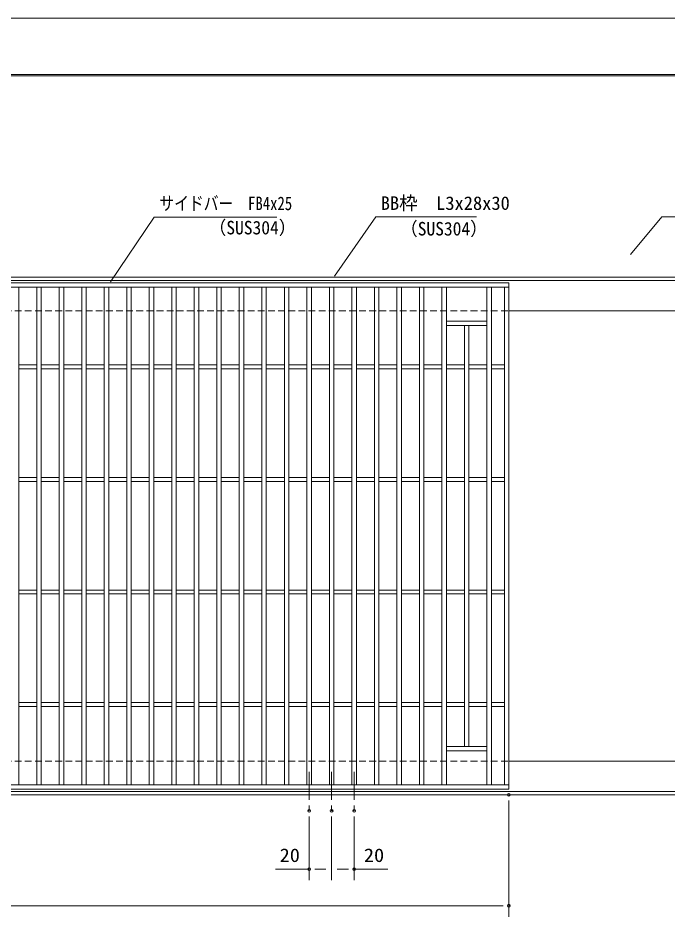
# Model space of a CAD drawing. Units: millimetres, scale not verified. Extents: x -1050 to 1050, y -742 to 742.
# Drawn here: x -231 to 346, y -71 to 742 of the extents above; entities that cross this region are included whole.
import ezdxf
from ezdxf.enums import TextEntityAlignment as Align

# ---------------------------------------------------------------- set-up
doc = ezdxf.new("R2010")
doc.units = ezdxf.units.MM
doc.header["$LTSCALE"] = 5
doc.header["$PDMODE"] = 32
doc.header["$PDSIZE"] = 2.5
doc.linetypes.add('CHAIN1', pattern=[8, 5, -1, 1, -1])
doc.linetypes.add('DASHED1', pattern=[1.8, 1.2, -0.6])
for name, color, linetype, lineweight in [('0-0_7-図\u3000枠', 4, 'Continuous', 9), ('0-1_寸法注釈', 2, 'Continuous', 9), ('0-3_DEFPOINTS', 134, 'Continuous', 9), ('0-4_枠', 7, 'Continuous', 9), ('0-5_蓋', 5, 'Continuous', 9), ('0-6_中心線', 6, 'CHAIN1', 9), ('0-B_溝開口', 4, 'DASHED1', 9)]:
    doc.layers.add(name, color=color, linetype=linetype, lineweight=lineweight)
doc.styles.add('ＭＳ ゴシック', font='')
doc.styles.get('ＭＳ ゴシック').set_extended_font_data('MS Gothic')

msp = doc.modelspace()

# ---------------------------------------------------------------- linework, layer by layer
at = {"layer": '0-0_7-図\u3000枠'}
msp.add_line((-973.75, 691.25), (998.75, 691.25), dxfattribs=at)
msp.add_lwpolyline([(-975, 692.5), (1000, 692.5), (1000, -692.5)], dxfattribs=at)
at = {"layer": '0-1_寸法注釈'}
for p, q in [((204.55, 47.475), (204.55, -56.047)), ((27.05, 33.328), (27.05, -23.478)), ((47.05, 33.328), (47.05, -23.478)), ((47.05, 33.328), (47.05, -23.478)), ((67.05, 33.328), (67.05, -23.478)), ((27.05, -13.478), (-2.797, -13.478)), ((42.05, -13.478), (32.05, -13.478)), ((52.05, -13.478), (62.05, -13.478)), ((67.05, -13.478), (96.897, -13.478)), ((-785.45, -46.047), (199.55, -46.047))]:
    msp.add_line(p, q, dxfattribs=at)
for points in [[(-1.475, 565.749), (-110.699, 565.749), (-149.41, 508.298)], [(175.814, 565.968), (86.447, 565.968), (49.664, 513.288)], [(389.478, 565.968), (340.425, 565.968), (312.702, 532.538)]]:
    msp.add_lwpolyline(points, dxfattribs=at)
at = {"layer": '0-3_DEFPOINTS'}
msp.add_lwpolyline([(-1050, -742.5), (-1050, 742.5), (1050, 742.5), (1050, -742.5)], close=True, dxfattribs=at)
for p in [(204.55, 52.475), (27.05, 38.328), (47.05, 38.328), (67.05, 38.328), (27.05, -13.478), (67.05, -13.478), (204.55, -46.047)]:
    msp.add_point(p, dxfattribs=at)
at = {"layer": '0-4_枠'}
for p, q in [((-795.45, 512.475), (409.55, 512.475)), ((-792.45, 509.475), (407.714, 509.475)), ((204.55, 482.475), (409.55, 482.475)), ((204.55, 82.475), (409.55, 82.475)), ((-795.45, 52.475), (409.55, 52.475)), ((-792.45, 55.475), (411.386, 55.475))]:
    msp.add_line(p, q, dxfattribs=at)
at = {"layer": '0-5_蓋'}
for p, q in [((204.55, 507.475), (-790.45, 507.475)), ((204.55, 57.475), (204.55, 507.475)), ((204.55, 503.475), (-790.45, 503.475)), ((-230.95, 503.475), (-230.95, 61.475)), ((-214.95, 503.475), (-214.95, 61.475)), ((-210.95, 503.475), (-210.95, 61.475)), ((-194.95, 503.475), (-194.95, 61.475)), ((-190.95, 503.475), (-190.95, 61.475)), ((-174.95, 503.475), (-174.95, 61.475)), ((-170.95, 503.475), (-170.95, 61.475)), ((-154.95, 503.475), (-154.95, 61.475)), ((-150.95, 503.475), (-150.95, 61.475)), ((-134.95, 503.475), (-134.95, 61.475)), ((-130.95, 503.475), (-130.95, 61.475)), ((-114.95, 503.475), (-114.95, 61.475)), ((-110.95, 503.475), (-110.95, 61.475)), ((-94.95, 503.475), (-94.95, 61.475)), ((-90.95, 503.475), (-90.95, 61.475)), ((-74.95, 503.475), (-74.95, 61.475)), ((-70.95, 503.475), (-70.95, 61.475)), ((-54.95, 503.475), (-54.95, 61.475)), ((-50.95, 503.475), (-50.95, 61.475)), ((-34.95, 503.475), (-34.95, 61.475)), ((-30.95, 503.475), (-30.95, 61.475)), ((-14.95, 503.475), (-14.95, 61.475)), ((-10.95, 503.475), (-10.95, 61.475)), ((5.05, 503.475), (5.05, 61.475)), ((9.05, 503.475), (9.05, 61.475)), ((25.05, 503.475), (25.05, 61.475)), ((29.05, 503.475), (29.05, 61.475)), ((45.05, 503.475), (45.05, 61.475)), ((49.05, 503.475), (49.05, 61.475)), ((65.05, 503.475), (65.05, 61.475)), ((69.05, 503.475), (69.05, 61.475)), ((85.05, 503.475), (85.05, 61.475)), ((89.05, 503.475), (89.05, 61.475)), ((105.05, 503.475), (105.05, 61.475)), ((109.05, 503.475), (109.05, 61.475)), ((125.05, 503.475), (125.05, 61.475)), ((129.05, 503.475), (129.05, 61.475)), ((145.05, 503.475), (145.05, 61.475)), ((149.05, 503.475), (149.05, 61.475)), ((185.05, 503.475), (185.05, 61.475)), ((189.05, 503.475), (189.05, 61.475)), ((200.55, 61.475), (200.55, 503.475)), ((149.05, 473.475), (185.05, 473.475)), ((149.05, 469.475), (185.05, 469.475)), ((165.05, 469.475), (165.05, 95.475)), ((169.05, 469.475), (169.05, 95.475)), ((-230.95, 434.475), (-214.95, 434.475)), ((-210.95, 434.475), (-194.95, 434.475)), ((-190.95, 434.475), (-174.95, 434.475)), ((-170.95, 434.475), (-154.95, 434.475)), ((-150.95, 434.475), (-134.95, 434.475)), ((-130.95, 434.475), (-114.95, 434.475)), ((-110.95, 434.475), (-94.95, 434.475)), ((-90.95, 434.475), (-74.95, 434.475)), ((-70.95, 434.475), (-54.95, 434.475)), ((-50.95, 434.475), (-34.95, 434.475)), ((-30.95, 434.475), (-14.95, 434.475)), ((-10.95, 434.475), (5.05, 434.475)), ((9.05, 434.475), (25.05, 434.475)), ((29.05, 434.475), (45.05, 434.475)), ((49.05, 434.475), (65.05, 434.475)), ((69.05, 434.475), (85.05, 434.475)), ((89.05, 434.475), (105.05, 434.475)), ((109.05, 434.475), (125.05, 434.475)), ((129.05, 434.475), (145.05, 434.475)), ((149.05, 434.475), (165.05, 434.475)), ((169.05, 434.475), (185.05, 434.475)), ((189.05, 434.475), (200.55, 434.475)), ((-230.95, 430.975), (-214.95, 430.975)), ((-210.95, 430.975), (-194.95, 430.975)), ((-190.95, 430.975), (-174.95, 430.975)), ((-170.95, 430.975), (-154.95, 430.975)), ((-150.95, 430.975), (-134.95, 430.975)), ((-130.95, 430.975), (-114.95, 430.975)), ((-110.95, 430.975), (-94.95, 430.975)), ((-90.95, 430.975), (-74.95, 430.975)), ((-70.95, 430.975), (-54.95, 430.975)), ((-50.95, 430.975), (-34.95, 430.975)), ((-30.95, 430.975), (-14.95, 430.975)), ((-10.95, 430.975), (5.05, 430.975)), ((9.05, 430.975), (25.05, 430.975)), ((29.05, 430.975), (45.05, 430.975)), ((49.05, 430.975), (65.05, 430.975)), ((69.05, 430.975), (85.05, 430.975)), ((89.05, 430.975), (105.05, 430.975)), ((109.05, 430.975), (125.05, 430.975)), ((129.05, 430.975), (145.05, 430.975)), ((149.05, 430.975), (165.05, 430.975)), ((169.05, 430.975), (185.05, 430.975)), ((189.05, 430.975), (200.55, 430.975)), ((-230.95, 334.475), (-214.95, 334.475)), ((-210.95, 334.475), (-194.95, 334.475)), ((-190.95, 334.475), (-174.95, 334.475)), ((-170.95, 334.475), (-154.95, 334.475)), ((-150.95, 334.475), (-134.95, 334.475)), ((-130.95, 334.475), (-114.95, 334.475)), ((-110.95, 334.475), (-94.95, 334.475)), ((-90.95, 334.475), (-74.95, 334.475)), ((-70.95, 334.475), (-54.95, 334.475)), ((-50.95, 334.475), (-34.95, 334.475)), ((-30.95, 334.475), (-14.95, 334.475)), ((-10.95, 334.475), (5.05, 334.475)), ((9.05, 334.475), (25.05, 334.475)), ((29.05, 334.475), (45.05, 334.475)), ((49.05, 334.475), (65.05, 334.475)), ((69.05, 334.475), (85.05, 334.475)), ((89.05, 334.475), (105.05, 334.475)), ((109.05, 334.475), (125.05, 334.475)), ((129.05, 334.475), (145.05, 334.475)), ((149.05, 334.475), (165.05, 334.475)), ((169.05, 334.475), (185.05, 334.475)), ((189.05, 334.475), (200.55, 334.475)), ((-230.95, 330.975), (-214.95, 330.975)), ((-210.95, 330.975), (-194.95, 330.975)), ((-190.95, 330.975), (-174.95, 330.975)), ((-170.95, 330.975), (-154.95, 330.975)), ((-150.95, 330.975), (-134.95, 330.975)), ((-130.95, 330.975), (-114.95, 330.975)), ((-110.95, 330.975), (-94.95, 330.975)), ((-90.95, 330.975), (-74.95, 330.975)), ((-70.95, 330.975), (-54.95, 330.975)), ((-50.95, 330.975), (-34.95, 330.975)), ((-30.95, 330.975), (-14.95, 330.975)), ((-10.95, 330.975), (5.05, 330.975)), ((9.05, 330.975), (25.05, 330.975)), ((29.05, 330.975), (45.05, 330.975)), ((49.05, 330.975), (65.05, 330.975)), ((69.05, 330.975), (85.05, 330.975)), ((89.05, 330.975), (105.05, 330.975)), ((109.05, 330.975), (125.05, 330.975)), ((129.05, 330.975), (145.05, 330.975)), ((149.05, 330.975), (165.05, 330.975)), ((169.05, 330.975), (185.05, 330.975)), ((189.05, 330.975), (200.55, 330.975)), ((-230.95, 234.475), (-214.95, 234.475)), ((-230.95, 230.975), (-214.95, 230.975)), ((-210.95, 234.475), (-194.95, 234.475)), ((-210.95, 230.975), (-194.95, 230.975)), ((-190.95, 234.475), (-174.95, 234.475)), ((-190.95, 230.975), (-174.95, 230.975)), ((-170.95, 234.475), (-154.95, 234.475)), ((-170.95, 230.975), (-154.95, 230.975)), ((-150.95, 234.475), (-134.95, 234.475)), ((-150.95, 230.975), (-134.95, 230.975)), ((-130.95, 234.475), (-114.95, 234.475)), ((-130.95, 230.975), (-114.95, 230.975)), ((-110.95, 234.475), (-94.95, 234.475)), ((-110.95, 230.975), (-94.95, 230.975)), ((-90.95, 234.475), (-74.95, 234.475)), ((-90.95, 230.975), (-74.95, 230.975)), ((-70.95, 234.475), (-54.95, 234.475)), ((-70.95, 230.975), (-54.95, 230.975)), ((-50.95, 234.475), (-34.95, 234.475)), ((-50.95, 230.975), (-34.95, 230.975)), ((-30.95, 234.475), (-14.95, 234.475)), ((-30.95, 230.975), (-14.95, 230.975)), ((-10.95, 234.475), (5.05, 234.475)), ((-10.95, 230.975), (5.05, 230.975)), ((9.05, 234.475), (25.05, 234.475)), ((9.05, 230.975), (25.05, 230.975)), ((29.05, 234.475), (45.05, 234.475)), ((29.05, 230.975), (45.05, 230.975)), ((49.05, 234.475), (65.05, 234.475)), ((49.05, 230.975), (65.05, 230.975)), ((69.05, 234.475), (85.05, 234.475)), ((69.05, 230.975), (85.05, 230.975)), ((89.05, 234.475), (105.05, 234.475)), ((89.05, 230.975), (105.05, 230.975)), ((109.05, 234.475), (125.05, 234.475)), ((109.05, 230.975), (125.05, 230.975)), ((129.05, 234.475), (145.05, 234.475)), ((129.05, 230.975), (145.05, 230.975)), ((149.05, 234.475), (165.05, 234.475)), ((149.05, 230.975), (165.05, 230.975)), ((169.05, 234.475), (185.05, 234.475)), ((169.05, 230.975), (185.05, 230.975)), ((189.05, 234.475), (200.55, 234.475)), ((189.05, 230.975), (200.55, 230.975)), ((-230.95, 134.475), (-214.95, 134.475)), ((-230.95, 130.975), (-214.95, 130.975)), ((-210.95, 134.475), (-194.95, 134.475)), ((-210.95, 130.975), (-194.95, 130.975)), ((-190.95, 134.475), (-174.95, 134.475)), ((-190.95, 130.975), (-174.95, 130.975)), ((-170.95, 134.475), (-154.95, 134.475)), ((-170.95, 130.975), (-154.95, 130.975)), ((-150.95, 134.475), (-134.95, 134.475)), ((-150.95, 130.975), (-134.95, 130.975)), ((-130.95, 134.475), (-114.95, 134.475)), ((-130.95, 130.975), (-114.95, 130.975)), ((-110.95, 134.475), (-94.95, 134.475)), ((-110.95, 130.975), (-94.95, 130.975)), ((-90.95, 134.475), (-74.95, 134.475)), ((-90.95, 130.975), (-74.95, 130.975)), ((-70.95, 134.475), (-54.95, 134.475)), ((-70.95, 130.975), (-54.95, 130.975)), ((-50.95, 134.475), (-34.95, 134.475)), ((-50.95, 130.975), (-34.95, 130.975)), ((-30.95, 134.475), (-14.95, 134.475)), ((-30.95, 130.975), (-14.95, 130.975)), ((-10.95, 134.475), (5.05, 134.475)), ((-10.95, 130.975), (5.05, 130.975)), ((9.05, 134.475), (25.05, 134.475)), ((9.05, 130.975), (25.05, 130.975)), ((29.05, 134.475), (45.05, 134.475)), ((29.05, 130.975), (45.05, 130.975)), ((49.05, 134.475), (65.05, 134.475)), ((49.05, 130.975), (65.05, 130.975)), ((69.05, 134.475), (85.05, 134.475)), ((69.05, 130.975), (85.05, 130.975)), ((89.05, 134.475), (105.05, 134.475)), ((89.05, 130.975), (105.05, 130.975)), ((109.05, 134.475), (125.05, 134.475)), ((109.05, 130.975), (125.05, 130.975)), ((129.05, 134.475), (145.05, 134.475)), ((129.05, 130.975), (145.05, 130.975)), ((149.05, 134.475), (165.05, 134.475)), ((149.05, 130.975), (165.05, 130.975)), ((169.05, 134.475), (185.05, 134.475)), ((169.05, 130.975), (185.05, 130.975)), ((189.05, 134.475), (200.55, 134.475)), ((189.05, 130.975), (200.55, 130.975)), ((149.05, 95.475), (185.05, 95.475)), ((149.05, 91.475), (185.05, 91.475)), ((-790.45, 61.475), (204.55, 61.475)), ((-790.45, 57.475), (204.55, 57.475))]:
    msp.add_line(p, q, dxfattribs=at)
at = {"layer": '0-6_中心線'}
for p, q in [((27.05, 72.969), (27.05, 38.328)), ((47.05, 72.969), (47.05, 38.328)), ((67.05, 72.969), (67.05, 38.328))]:
    msp.add_line(p, q, dxfattribs=at)
at = {"layer": '0-B_溝開口'}
for p, q in [((-765.45, 482.475), (204.55, 482.475)), ((-765.45, 82.475), (204.55, 82.475))]:
    msp.add_line(p, q, dxfattribs=at)

# ---------------------------------------------------------------- texts
at = {"layer": '0-1_寸法注釈', "color": 7, "style": 'ＭＳ ゴシック'}
msp.add_text('BB枠\u3000L3x28x30', height=12.03, dxfattribs=at).set_placement((90.7, 568.655), align=Align.BOTTOM_LEFT)
for s, width, p in [('サイドバー\u3000FB4x25', 0.8, (-105.921, 568.436)), ('（SUS304）', 0.95, (-62.079, 546.881)), ('（SUS304）', 0.95, (107.958, 545.919)), ('20', 1.1, (0.893, -10.791)), ('20', 1.1, (75.74, -10.791))]:
    msp.add_text(s, height=12.02, dxfattribs=dict(at, width=width)).set_placement(p, align=Align.BOTTOM_LEFT)

doc.saveas('drawing.dxf')
